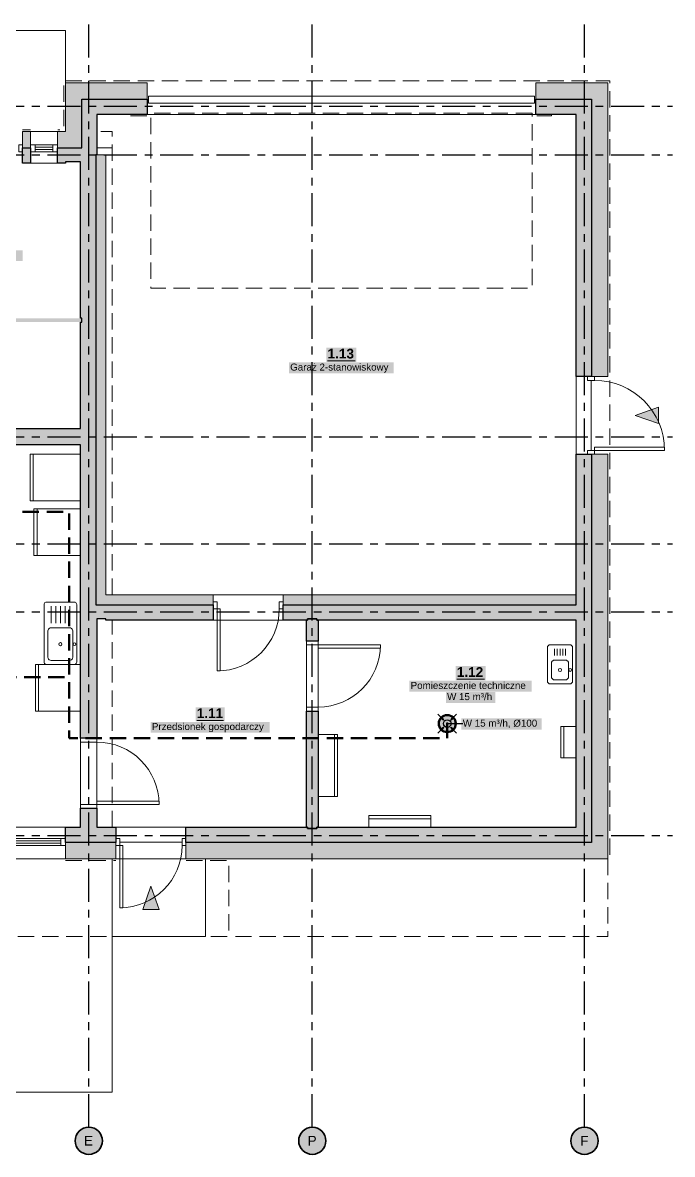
# Model space of a CAD drawing. Header units: metres. Extents: x -4.1 to 19.5, y -4.1 to 10.4.
# Drawn here: x 11.15 to 19.51, y -4.1 to 10.45 of the extents above; entities that cross this region are included whole.
import ezdxf

# ---------------------------------------------------------------- set-up
doc = ezdxf.new("R2010")
doc.units = ezdxf.units.M
doc.linetypes.add('KRESKOWA', pattern=[5.25, 4.2, -1.05])
doc.linetypes.add('PUNKTOWA', pattern=[10.5, 8.4, -1.05, 0, -1.05])
doc.layers.add('A-MASKA', color=7, linetype='Continuous', lineweight=18)
doc.layers.add('S-OPISY', color=2, linetype='Continuous', lineweight=25)
for name, color, linetype, lineweight, true_color in [('I-OSIE', 8, 'PUNKTOWA', 18, 0x7a7a7a), ('I-PODKLAD', 8, 'Continuous', 18, 0x9a9a9a), ('I-PODKLAD-SCIANY', 8, 'Continuous', 25, 0x6e6e6e), ('I-PODKLAD-WYPELN', 254, 'Continuous', 18, 0xe6e6e6), ('I-POMIESZCZENIA', 8, 'Continuous', 25, 0x4a4a4a), ('S-WENT', 3, 'Continuous', 35, 0x008a00)]:
    doc.layers.add(name, color=color, linetype=linetype, lineweight=lineweight, true_color=true_color)
doc.styles.add('PL_ARIAL', font='arial.ttf')
doc.styles.add('PL_ARIAL_B', font='arialbd.ttf')

msp = doc.modelspace()

# ---------------------------------------------------------------- hatches: boundary and pattern name
at = {"layer": 'A-MASKA', "true_color": 0xffffff}
for points in [[(10.569, 7.384), (11.151, 7.384), (11.151, 7.524), (10.569, 7.524)], [(15.056, 6.089), (15.44, 6.089), (15.44, 6.272), (15.056, 6.272)], [(14.575, 5.942), (15.921, 5.942), (15.921, 6.082), (14.575, 6.082)], [(16.718, 1.996), (17.102, 1.996), (17.102, 2.179), (16.718, 2.179)], [(16.124, 1.849), (17.696, 1.849), (17.696, 1.989), (16.124, 1.989)], [(16.593, 1.705), (17.227, 1.705), (17.227, 1.845), (16.593, 1.845)], [(13.374, 1.467), (13.748, 1.467), (13.748, 1.649), (13.374, 1.649)], [(12.797, 1.32), (14.325, 1.32), (14.325, 1.46), (12.797, 1.46)], [(16.793, 1.362), (17.823, 1.362), (17.823, 1.507), (16.793, 1.507)]]:
    msp.add_hatch(color=7, dxfattribs=at).paths.add_polyline_path(points)
at = {"layer": 'I-OSIE', "true_color": 0xffffff}
for points in [[(12.175, -3.925), (12.174, -3.902), (12.169, -3.88), (12.162, -3.858), (12.152, -3.837), (12.139, -3.818), (12.124, -3.801), (12.107, -3.786), (12.088, -3.773), (12.067, -3.763), (12.045, -3.756), (12.023, -3.751), (12, -3.75), (11.977, -3.751), (11.955, -3.756), (11.933, -3.763), (11.912, -3.773), (11.893, -3.786), (11.876, -3.801), (11.861, -3.818), (11.848, -3.837), (11.838, -3.858), (11.831, -3.88), (11.826, -3.902), (11.825, -3.925), (11.826, -3.948), (11.831, -3.97), (11.838, -3.992), (11.848, -4.013), (11.861, -4.032), (11.876, -4.049), (11.893, -4.064), (11.912, -4.077), (11.933, -4.087), (11.955, -4.094), (11.977, -4.099), (12, -4.1), (12.023, -4.099), (12.045, -4.094), (12.067, -4.087), (12.088, -4.077), (12.107, -4.064), (12.124, -4.049), (12.139, -4.032), (12.152, -4.013), (12.162, -3.992), (12.169, -3.97), (12.174, -3.948)], [(15.05, -3.925), (15.049, -3.902), (15.044, -3.88), (15.037, -3.858), (15.027, -3.837), (15.014, -3.818), (14.999, -3.801), (14.982, -3.786), (14.963, -3.773), (14.942, -3.763), (14.92, -3.756), (14.898, -3.751), (14.875, -3.75), (14.852, -3.751), (14.83, -3.756), (14.808, -3.763), (14.787, -3.773), (14.768, -3.786), (14.751, -3.801), (14.736, -3.818), (14.723, -3.837), (14.713, -3.858), (14.706, -3.88), (14.701, -3.902), (14.7, -3.925), (14.701, -3.948), (14.706, -3.97), (14.713, -3.992), (14.723, -4.013), (14.736, -4.032), (14.751, -4.049), (14.768, -4.064), (14.787, -4.077), (14.808, -4.087), (14.83, -4.094), (14.852, -4.099), (14.875, -4.1), (14.898, -4.099), (14.92, -4.094), (14.942, -4.087), (14.963, -4.077), (14.982, -4.064), (14.999, -4.049), (15.014, -4.032), (15.027, -4.013), (15.037, -3.992), (15.044, -3.97), (15.049, -3.948)], [(18.55, -3.925), (18.549, -3.902), (18.544, -3.88), (18.537, -3.858), (18.527, -3.837), (18.514, -3.818), (18.499, -3.801), (18.482, -3.786), (18.462, -3.773), (18.442, -3.763), (18.42, -3.756), (18.398, -3.751), (18.375, -3.75), (18.352, -3.751), (18.33, -3.756), (18.308, -3.763), (18.288, -3.773), (18.268, -3.786), (18.251, -3.801), (18.236, -3.818), (18.223, -3.837), (18.213, -3.858), (18.206, -3.88), (18.201, -3.902), (18.2, -3.925), (18.201, -3.948), (18.206, -3.97), (18.213, -3.992), (18.223, -4.013), (18.236, -4.032), (18.251, -4.049), (18.268, -4.064), (18.288, -4.077), (18.308, -4.087), (18.33, -4.094), (18.352, -4.099), (18.375, -4.1), (18.398, -4.099), (18.42, -4.094), (18.442, -4.087), (18.462, -4.077), (18.482, -4.064), (18.499, -4.049), (18.514, -4.032), (18.527, -4.013), (18.537, -3.992), (18.544, -3.97), (18.549, -3.948)]]:
    msp.add_hatch(color=7, dxfattribs=at).paths.add_polyline_path(points)
at = {"layer": 'I-PODKLAD-WYPELN', "true_color": 0xe4e4e4}
h = msp.add_hatch(color=7, dxfattribs=at)
h.paths.add_polyline_path([(11.895, 5.23), (11.895, 5.23), (11.895, 5.23), (11.895, 6.6), (11.895, 6.6), (11.895, 6.6), (11.05, 6.6), (11.05, 6.65), (11.895, 6.65), (11.895, 6.65), (11.895, 6.65), (11.895, 8.66), (11.895, 8.66), (11.895, 8.66), (11.7, 8.66), (11.7, 8.66), (11.7, 8.66), (11.7, 8.66), (11.7, 8.66), (11.7, 8.66), (11.7, 8.66), (11.7, 8.66), (11.7, 8.66), (11.7, 8.66), (11.7, 8.66), (11.7, 8.66), (11.7, 8.66), (11.7, 8.66), (11.7, 8.66), (11.7, 8.66), (11.7, 8.66), (11.7, 8.645), (11.7, 8.645), (11.7, 8.645), (11.6, 8.645), (11.6, 8.645), (11.6, 8.645), (11.6, 8.84), (11.6, 8.84), (11.6, 8.84), (11.6, 8.84), (11.6, 9.05), (11.7, 9.05), (11.7, 9.675), (12.75, 9.675), (12.75, 9.465), (12.75, 9.27), (12.105, 9.27), (12.105, 9.27), (12.105, 9.27), (12.105, 9.27), (12.105, 8.75), (12.105, 8.75), (12.105, 8.75), (12.22, 8.75), (12.22, 8.75), (12.22, 8.75), (12.22, 3.095), (13.6, 3.095), (13.6, 2.965), (13.6, 2.77), (12.22, 2.77), (12.22, 2.785), (12.105, 2.785), (12.105, 1.25), (12.09, 1.25), (11.895, 1.25), (11.895, 2.875), (11.895, 2.875), (11.895, 2.875), (11.895, 2.875), (11.895, 5.02), (11.895, 5.02), (11.895, 5.02), (10.4, 5.02), (10.4, 5.02), (10.4, 5.02), (10.4, 5.035), (10.4, 5.035), (10.4, 5.035), (10.4, 5.035), (10.4, 5.23), (10.4, 5.23), (10.4, 5.23), (10.4, 5.23), (10.4, 5.23), (11.895, 5.23), (11.895, 5.23)])
h.paths.add_polyline_path([(11.91, 9.285), (11.91, 9.285), (11.91, 9.285), (11.91, 9.285)], flags=0)
h.paths.add_polyline_path([(11.91, 8.84), (11.91, 8.84), (11.91, 8.84), (11.91, 8.84)], flags=0)
h.paths.add_polyline_path([(11.91, 8.75), (11.91, 8.75), (11.91, 8.75), (11.91, 8.75), (11.91, 8.75)], flags=0)
h.paths.add_polyline_path([(12.09, 2.875), (12.09, 2.875), (12.09, 2.875), (12.09, 2.875)], flags=0)
h.paths.add_polyline_path([(12.09, 2.965), (12.09, 2.965), (12.09, 2.965), (12.09, 2.965)], flags=0)
h.paths.add_polyline_path([(12.22, 2.965), (12.22, 2.965), (12.22, 2.965), (12.22, 2.965)], flags=0)
h.paths.add_polyline_path([(12.09, 8.75), (12.09, 8.75), (12.09, 8.75), (12.09, 8.75), (12.09, 8.75)], flags=0)
h.paths.add_polyline_path([(12.09, 9.285), (12.09, 9.285), (12.09, 9.285), (12.09, 9.285)], flags=0)
for points in [[(18.675, 9.675), (18.675, 5.9), (18.465, 5.9), (18.27, 5.9), (18.27, 9.27), (17.75, 9.27), (17.75, 9.465), (17.75, 9.675)], [(11.15, 8.645), (11.15, 8.84), (11.15, 8.84), (11.15, 8.84), (11.15, 8.84), (11.15, 9.05), (11.25, 9.05), (11.25, 8.84), (11.25, 8.84), (11.25, 8.84), (11.25, 8.84), (11.25, 8.645), (11.25, 8.645), (11.25, 8.645), (11.15, 8.645), (11.15, 8.645)], [(18.27, 0.105), (18.27, 2.77), (14.95, 2.77), (14.95, 2.5), (14.935, 2.5), (14.8, 2.5), (14.8, 2.77), (14.5, 2.77), (14.5, 2.965), (14.5, 3.095), (18.27, 3.095), (18.27, 4.9), (18.465, 4.9), (18.675, 4.9), (18.675, -0.3), (13.25, -0.3), (13.25, -0.09), (13.25, 0.105), (14.8, 0.105), (14.8, 1.6), (14.935, 1.6), (14.95, 1.6), (14.95, 0.105)]]:
    msp.add_hatch(color=7, dxfattribs=at).paths.add_polyline_path(points)
at = {"layer": 'I-PODKLAD-WYPELN', "true_color": 0xcfcfcf}
for points in [[(11.91, 6.6), (11.05, 6.6), (11.05, 6.65), (11.91, 6.65)], [(19.025, 5.4), (19.325, 5.295), (19.325, 5.505)], [(12.8, -0.65), (12.695, -0.95), (12.905, -0.95)]]:
    msp.add_hatch(color=7, dxfattribs=at).paths.add_polyline_path(points)
at = {"layer": 'I-PODKLAD-WYPELN', "true_color": 0xe4e4e4}
h = msp.add_hatch(color=7, dxfattribs=at)
h.paths.add_polyline_path([(12.09, 0.35), (12.105, 0.35), (12.105, 0.105), (12.35, 0.105), (12.35, -0.09), (12.35, -0.3), (12, -0.3), (12, -0.3), (12, -0.3), (12, -0.3), (11.7, -0.3), (11.7, -0.3), (11.7, -0.3), (11.7, -0.09), (11.7, -0.09), (11.7, -0.09), (11.7, -0.09), (11.7, -0.09), (11.7, 0.105), (11.7, 0.105), (11.7, 0.105), (11.895, 0.105), (11.895, 0.35)])
h.paths.add_polyline_path([(11.91, 0.105), (11.91, 0.105), (11.91, 0.105), (11.91, 0.105)], flags=0)
h.paths.add_polyline_path([(12, 0.09), (12, 0.09), (12, 0.09), (12, 0.09)], flags=0)
h.paths.add_polyline_path([(12, -0.09), (12, -0.09), (12, -0.09), (12, -0.09), (12, -0.09), (12, -0.09)], flags=0)
at = {"layer": 'S-OPISY', "true_color": 0x000000}
msp.add_hatch(color=7, dxfattribs=at).paths.add_polyline_path([(16.627, 1.438), (16.627, 1.442), (16.625, 1.446), (16.622, 1.45), (16.619, 1.453), (16.615, 1.454), (16.61, 1.455), (16.605, 1.454), (16.601, 1.453), (16.598, 1.45), (16.595, 1.446), (16.593, 1.442), (16.593, 1.438), (16.593, 1.433), (16.595, 1.429), (16.598, 1.425), (16.601, 1.422), (16.605, 1.421), (16.61, 1.42), (16.615, 1.421), (16.619, 1.422), (16.622, 1.425), (16.625, 1.429), (16.627, 1.433)])
at = {"layer": 'S-WENT', "true_color": 0xffffff}
msp.add_hatch(color=7, dxfattribs=at).paths.add_polyline_path([(16.72, 1.438), (16.718, 1.457), (16.713, 1.475), (16.705, 1.492), (16.694, 1.508), (16.681, 1.522), (16.665, 1.533), (16.648, 1.541), (16.629, 1.546), (16.61, 1.548), (16.591, 1.546), (16.572, 1.541), (16.555, 1.533), (16.539, 1.522), (16.526, 1.508), (16.515, 1.492), (16.507, 1.475), (16.502, 1.457), (16.5, 1.438), (16.502, 1.418), (16.507, 1.4), (16.515, 1.382), (16.526, 1.367), (16.539, 1.353), (16.555, 1.342), (16.572, 1.334), (16.591, 1.329), (16.61, 1.327), (16.629, 1.329), (16.648, 1.334), (16.665, 1.342), (16.681, 1.353), (16.694, 1.367), (16.705, 1.382), (16.713, 1.4), (16.718, 1.418)])
at = {"layer": 'S-WENT', "true_color": 0x000000}
for points in [[(16.563, 1.484), (16.52, 1.508), (16.539, 1.528)], [(16.657, 1.484), (16.681, 1.528), (16.7, 1.508)], [(16.563, 1.391), (16.539, 1.347), (16.52, 1.367)], [(16.657, 1.391), (16.7, 1.367), (16.681, 1.347)]]:
    msp.add_hatch(color=7, dxfattribs=at).paths.add_polyline_path(points)

# ---------------------------------------------------------------- linework, layer by layer
at = {"layer": 'I-OSIE', "linetype": 'PUNKTOWA', "lineweight": 25, "ltscale": 0.050462, "flags": 128}
for points in [[(12, -3.75), (12, 10.45)], [(14.875, -3.75), (14.875, 10.45)], [(18.375, -3.75), (18.375, 10.45)]]:
    msp.add_lwpolyline(points, dxfattribs=at)
at = {"layer": 'I-OSIE', "linetype": 'PUNKTOWA', "lineweight": 25, "ltscale": 0.050565, "flags": 128}
for points in [[(-3.75, 9.375), (19.505, 9.375)], [(-3.75, 8.75), (19.505, 8.75)], [(-3.75, 5.125), (19.505, 5.125)], [(-3.75, 3.75), (19.505, 3.75)], [(-3.75, 2.875), (19.505, 2.875)], [(-3.75, 0), (19.505, 0)]]:
    msp.add_lwpolyline(points, dxfattribs=at)
at = {"layer": 'I-OSIE', "linetype": 'Continuous', "lineweight": 35, "ltscale": 0.05}
for centre in [(12, -3.925), (14.875, -3.925), (18.375, -3.925)]:
    msp.add_circle(centre, 0.175, dxfattribs=at)
at = {"layer": 'I-PODKLAD', "lineweight": 13, "ltscale": 0.05}
for points in [[(9.4, 9.05), (9.4, 10.35), (11.7, 10.35), (11.7, 9.675)], [(12.751, 9.27), (17.75, 9.27)], [(11.6, 9.05), (11.251, 9.05)], [(11.251, 8.645), (11.6, 8.645)], [(18.27, 5.899), (18.27, 4.901)], [(12.3, -0.3), (12.3, -3.3), (-3.3, -3.3), (-3.3, 5.125), (-0.3, 5.125)], [(14.499, 3.095), (13.601, 3.095)], [(13.601, 2.77), (14.499, 2.77)], [(14.8, 2.499), (14.8, 1.601)], [(14.95, 1.601), (14.95, 2.499)], [(11.895, 1.25), (11.895, 0.35)], [(12.105, 0.35), (12.105, 1.25)], [(11.7, 0.105), (8.841, 0.105)], [(13.249, 0.105), (12.351, 0.105)], [(8.841, -0.3), (11.7, -0.3)], [(13.5, -0.3), (13.5, -1.3), (12.3, -1.3)], [(12.351, -0.3), (13.249, -0.3)]]:
    msp.add_lwpolyline(points, dxfattribs=at)
at = {"layer": 'I-PODKLAD', "linetype": 'KRESKOWA', "lineweight": 13, "ltscale": 0.05, "flags": 128}
for points in [[(10.05, 9.07), (9.4, 9.07), (9.4, 10.35), (11.7, 10.35), (11.7, 9.695), (11.68, 9.695), (11.68, 9.07), (11.601, 9.07)], [(11.7, 9.7), (18.7, 9.7), (18.7, -0.325), (18.675, -0.325)], [(12.749, 9.25), (12.5, 9.25)], [(17.95, 9.27), (17.95, 9.25), (17.75, 9.25)], [(11.249, 9.07), (11.15, 9.07)], [(12.3, 3.095), (12.3, 9.05), (12.105, 9.05)], [(12.105, 8.84), (12.3, 8.84)], [(13.251, -0.32), (13.8, -0.32), (13.8, -1.3), (-1.8, -1.3), (-1.8, 5.125), (-0.32, 5.125), (-0.32, 3.6)], [(12.3, 0.105), (12.3, 2.769)], [(11.7, -0.32), (12.35, -0.32)], [(18.675, -0.3), (18.675, -1.3), (13.8, -1.3)]]:
    msp.add_lwpolyline(points, dxfattribs=at)
at = {"layer": 'I-PODKLAD', "lineweight": 18, "ltscale": 0.05}
for points in [[(17.73, 9.505), (12.77, 9.505), (12.77, 9.415), (17.73, 9.415)], [(11.15, 8.79), (11.1, 8.79), (11.1, 8.88), (11.15, 8.88)], [(11.6, 8.79), (11.25, 8.79), (11.25, 8.88), (11.6, 8.88)], [(18.505, 5.9), (18.505, 5.85), (18.415, 5.85), (18.415, 5.9)], [(18.505, 4.9), (18.505, 4.95), (18.415, 4.95), (18.415, 4.9)], [(18.505, 4.95), (19.405, 4.95), (19.405, 4.99), (18.505, 4.99)], [(11.895, 4.3), (11.895, 4.9), (11.245, 4.9), (11.245, 4.3)], [(11.895, 3.6), (11.895, 4.2), (11.295, 4.2), (11.295, 3.6)], [(11.845, 2.97), (11.844, 2.979), (11.839, 2.988), (11.833, 2.994), (11.824, 2.999), (11.815, 3), (11.455, 3), (11.446, 2.999), (11.437, 2.994), (11.431, 2.988), (11.426, 2.979), (11.425, 2.97), (11.425, 2.23), (11.426, 2.221), (11.431, 2.212), (11.437, 2.206), (11.446, 2.201), (11.455, 2.2), (11.815, 2.2), (11.824, 2.201), (11.833, 2.206), (11.839, 2.212), (11.844, 2.221), (11.845, 2.23)], [(13.6, 2.915), (13.65, 2.915), (13.65, 3.005), (13.6, 3.005)], [(13.65, 2.915), (13.65, 2.115), (13.69, 2.115), (13.69, 2.915)], [(14.5, 2.915), (14.45, 2.915), (14.45, 3.005), (14.5, 3.005)], [(11.795, 2.63), (11.793, 2.642), (11.787, 2.654), (11.779, 2.662), (11.767, 2.668), (11.755, 2.67), (11.515, 2.67), (11.503, 2.668), (11.491, 2.662), (11.483, 2.654), (11.477, 2.642), (11.475, 2.63), (11.475, 2.29), (11.477, 2.278), (11.483, 2.266), (11.491, 2.258), (11.503, 2.252), (11.515, 2.25), (11.755, 2.25), (11.767, 2.252), (11.779, 2.258), (11.787, 2.266), (11.793, 2.278), (11.795, 2.29)], [(14.95, 2.5), (14.95, 2.45), (14.8, 2.45), (14.8, 2.5)], [(14.95, 2.45), (15.75, 2.45), (15.75, 2.41), (14.95, 2.41)], [(18.22, 2.42), (18.219, 2.429), (18.214, 2.438), (18.208, 2.444), (18.199, 2.449), (18.19, 2.45), (17.93, 2.45), (17.921, 2.449), (17.912, 2.444), (17.906, 2.438), (17.901, 2.429), (17.9, 2.42), (17.9, 1.98), (17.901, 1.971), (17.906, 1.962), (17.912, 1.956), (17.921, 1.951), (17.93, 1.95), (18.19, 1.95), (18.199, 1.951), (18.208, 1.956), (18.214, 1.962), (18.219, 1.971), (18.22, 1.98)], [(11.895, 1.6), (11.895, 2.2), (11.315, 2.2), (11.315, 1.6)], [(18.17, 2.215), (18.168, 2.227), (18.162, 2.239), (18.154, 2.247), (18.142, 2.253), (18.13, 2.255), (17.99, 2.255), (17.978, 2.253), (17.966, 2.247), (17.958, 2.239), (17.952, 2.227), (17.95, 2.215), (17.95, 2.04), (17.952, 2.028), (17.958, 2.016), (17.966, 2.008), (17.978, 2.002), (17.99, 2), (18.13, 2), (18.142, 2.002), (18.154, 2.008), (18.162, 2.016), (18.168, 2.028), (18.17, 2.04)], [(14.95, 1.6), (14.95, 1.65), (14.8, 1.65), (14.8, 1.6)], [(18.27, 1), (18.27, 1.4), (18.07, 1.4), (18.07, 1)], [(12.105, 1.25), (12.105, 1.2), (11.895, 1.2), (11.895, 1.25)], [(14.95, 1.3), (14.95, 0.5), (15.2, 0.5), (15.2, 1.3)], [(12.105, 0.4), (12.905, 0.4), (12.905, 0.44), (12.105, 0.44)], [(12.105, 0.35), (12.105, 0.4), (11.895, 0.4), (11.895, 0.35)], [(15.6, 0.105), (16.4, 0.105), (16.4, 0.255), (15.6, 0.255)], [(8.84, -0.04), (11.7, -0.04), (11.7, -0.13), (8.84, -0.13)], [(12.35, -0.13), (12.4, -0.13), (12.4, -0.04), (12.35, -0.04)], [(12.4, -0.13), (12.4, -0.93), (12.44, -0.93), (12.44, -0.13)], [(13.25, -0.13), (13.2, -0.13), (13.2, -0.04), (13.25, -0.04)]]:
    msp.add_lwpolyline(points, close=True, dxfattribs=at)
at = {"layer": 'I-PODKLAD', "linetype": 'KRESKOWA', "lineweight": 18, "ltscale": 0.05, "flags": 128}
msp.add_lwpolyline([(17.7, 9.285), (12.8, 9.285), (12.8, 7.035), (17.7, 7.035)], close=True, dxfattribs=at)
at = {"layer": 'I-PODKLAD', "lineweight": 18, "ltscale": 0.05}
for points in [[(11.31, 8.79), (11.31, 8.88)], [(11.54, 8.79), (11.54, 8.88)], [(11.54, 8.851), (11.31, 8.851)], [(11.54, 8.819), (11.31, 8.819)], [(18.46, 4.95), (18.46, 5.85)], [(11.285, 4.3), (11.285, 4.9)], [(11.335, 3.6), (11.335, 4.2)], [(11.515, 2.73), (11.515, 2.95)], [(11.575, 2.73), (11.575, 2.95)], [(11.635, 2.73), (11.635, 2.95)], [(11.695, 2.73), (11.695, 2.95)], [(11.755, 2.73), (11.755, 2.95)], [(17.99, 2.315), (17.99, 2.4)], [(18.025, 2.315), (18.025, 2.4)], [(18.06, 2.315), (18.06, 2.4)], [(18.095, 2.315), (18.095, 2.4)], [(18.13, 2.315), (18.13, 2.4)], [(11.355, 1.6), (11.355, 2.2)], [(18.11, 1), (18.11, 1.4)], [(15.16, 1.3), (15.16, 0.5)], [(15.6, 0.215), (16.4, 0.215)], [(8.9, -0.069), (11.64, -0.069)], [(8.9, -0.101), (11.64, -0.101)], [(11.64, -0.04), (11.64, -0.13)], [(12.4, -0.085), (13.2, -0.085)]]:
    msp.add_lwpolyline(points, dxfattribs=at)
at = {"layer": 'I-PODKLAD', "lineweight": 13, "ltscale": 0.05}
for points in [[(19.025, 5.4), (19.325, 5.295), (19.325, 5.505)], [(12.8, -0.65), (12.695, -0.95), (12.905, -0.95)]]:
    msp.add_lwpolyline(points, close=True, dxfattribs=at)
for centre, radius in [((11.635, 2.46), 0.02), ((11.815, 2.46), 0.018), ((18.06, 2.128), 0.02), ((18.19, 2.128), 0.018)]:
    msp.add_circle(centre, radius, dxfattribs=at)
for centre, radius, start, end in [((18.505, 4.95), 0.9, 0, 90), ((13.65, 2.915), 0.8, -90, 0), ((14.95, 2.45), 0.8, -90, 0), ((12.105, 0.4), 0.8, 0, 90), ((12.4, -0.13), 0.8, -90, 0)]:
    msp.add_arc(centre, radius, start, end, dxfattribs=at)
at = {"layer": 'I-PODKLAD-SCIANY', "lineweight": 13, "ltscale": 0.05}
for points in [[(11.6, 8.84), (11.6, 8.84), (11.6, 9.05), (11.6, 9.05), (11.6, 9.05), (11.7, 9.05), (11.7, 9.05), (11.7, 9.05), (11.7, 9.05), (11.7, 9.05), (11.7, 9.05), (11.7, 9.05), (11.7, 9.05), (11.7, 9.05), (11.7, 9.05), (11.7, 9.05), (11.7, 9.05), (11.7, 9.05), (11.7, 9.05), (11.7, 9.05), (11.7, 9.05), (11.7, 9.05), (11.7, 9.675), (11.7, 9.675), (11.7, 9.675), (12.75, 9.675), (12.75, 9.675), (12.75, 9.675), (12.75, 9.465), (12.75, 9.465), (12.75, 9.465), (11.91, 9.465), (11.91, 9.465), (11.91, 9.465), (11.91, 9.465), (11.91, 9.465), (11.91, 9.465), (11.91, 9.465), (11.91, 9.465), (11.91, 9.465), (11.91, 9.465), (11.91, 9.465), (11.91, 9.465), (11.91, 9.465), (11.91, 9.465), (11.91, 9.465), (11.91, 9.465), (11.91, 9.465), (11.91, 8.84), (11.91, 8.84), (11.91, 8.84), (11.6, 8.84)], [(17.75, 9.465), (17.75, 9.465), (17.75, 9.675), (17.75, 9.675), (17.75, 9.675), (18.675, 9.675), (18.675, 9.675), (18.675, 9.675), (18.675, 5.9), (18.675, 5.9), (18.675, 5.9), (18.465, 5.9), (18.465, 5.9), (18.465, 5.9), (18.465, 9.465), (18.465, 9.465), (18.465, 9.465), (18.465, 9.465), (18.465, 9.465), (18.465, 9.465), (18.465, 9.465), (18.465, 9.465), (18.465, 9.465), (18.465, 9.465), (18.465, 9.465), (18.465, 9.465), (18.465, 9.465), (18.465, 9.465), (18.465, 9.465), (18.465, 9.465), (18.465, 9.465), (17.75, 9.465)], [(11.15, 8.84), (11.15, 8.84), (11.15, 9.05), (11.15, 9.05), (11.15, 9.05), (11.25, 9.05), (11.25, 9.05), (11.25, 9.05), (11.25, 8.84), (11.25, 8.84), (11.25, 8.84), (11.15, 8.84)], [(12.09, 2.965), (12.09, 2.965), (12.09, 2.965), (12.09, 8.75), (12.09, 8.75), (12.09, 8.75), (12.09, 8.75), (12.09, 8.75), (12.22, 8.75), (12.22, 8.75), (12.22, 8.75), (12.22, 8.75), (12.22, 8.75), (12.22, 3.095), (12.22, 3.095), (12.22, 3.095), (12.22, 3.095), (12.22, 3.095), (12.22, 3.095), (12.22, 3.095), (12.22, 3.095), (12.22, 3.095), (12.22, 3.095), (12.22, 3.095), (12.22, 3.095), (12.22, 3.095), (12.22, 3.095), (12.22, 3.095), (12.22, 3.095), (12.22, 3.095), (13.6, 3.095), (13.6, 3.095), (13.6, 3.095), (13.6, 2.965), (13.6, 2.965), (13.6, 2.965), (12.22, 2.965), (12.22, 2.965), (12.22, 2.965), (12.22, 2.965), (12.09, 2.965)], [(13.25, -0.3), (13.25, -0.3), (13.25, -0.09), (13.25, -0.09), (13.25, -0.09), (18.465, -0.09), (18.465, -0.09), (18.465, -0.09), (18.465, -0.09), (18.465, -0.09), (18.465, -0.09), (18.465, -0.09), (18.465, -0.09), (18.465, -0.09), (18.465, -0.09), (18.465, -0.09), (18.465, -0.09), (18.465, -0.09), (18.465, -0.09), (18.465, -0.09), (18.465, -0.09), (18.465, -0.09), (18.465, 4.9), (18.465, 4.9), (18.465, 4.9), (18.675, 4.9), (18.675, 4.9), (18.675, 4.9), (18.675, -0.3), (18.675, -0.3), (18.675, -0.3), (13.25, -0.3)], [(14.5, 2.965), (14.5, 2.965), (14.5, 3.095), (14.5, 3.095), (14.5, 3.095), (18.27, 3.095), (18.27, 3.095), (18.27, 3.095), (18.27, 2.965), (18.27, 2.965), (18.27, 2.965), (14.5, 2.965)], [(11.7, -0.3), (11.7, -0.3), (11.7, -0.3), (11.7, -0.09), (11.7, -0.09), (11.7, -0.09), (11.7, -0.09), (12, -0.09), (12, -0.09), (12, -0.09), (12, -0.09), (12.35, -0.09), (12.35, -0.09), (12.35, -0.09), (12.35, -0.3), (12.35, -0.3), (12.35, -0.3), (11.7, -0.3)]]:
    msp.add_lwpolyline(points, close=True, dxfattribs=at)
at = {"layer": 'I-PODKLAD-SCIANY', "lineweight": 25, "ltscale": 0.05}
msp.add_lwpolyline([(10.4, 5.23), (11.895, 5.23), (11.895, 5.23), (11.895, 5.23), (11.895, 5.23), (11.895, 5.23), (11.895, 5.23), (11.895, 5.23), (11.895, 5.23), (11.895, 5.23), (11.895, 5.23), (11.895, 5.23), (11.895, 5.23), (11.895, 5.23), (11.895, 5.23), (11.895, 5.23), (11.895, 5.23), (11.895, 5.23), (11.895, 6.6), (11.895, 6.6), (11.895, 6.6), (11.895, 6.6), (11.91, 6.6), (11.91, 6.6), (11.91, 6.6), (11.91, 6.6), (11.91, 6.6), (11.91, 6.6), (11.91, 6.6), (11.91, 6.6), (11.91, 6.6), (11.91, 6.6), (11.91, 6.6), (11.91, 6.6), (11.91, 6.6), (11.91, 6.6), (11.91, 6.6), (11.91, 6.6), (11.91, 6.6), (11.91, 6.65), (11.91, 6.65), (11.91, 6.65), (11.91, 6.65), (11.91, 6.65), (11.91, 6.65), (11.91, 6.65), (11.91, 6.65), (11.91, 6.65), (11.91, 6.65), (11.91, 6.65), (11.91, 6.65), (11.91, 6.65), (11.91, 6.65), (11.91, 6.65), (11.91, 6.65), (11.91, 6.65), (11.895, 6.65), (11.895, 6.65), (11.895, 6.65), (11.895, 6.65), (11.895, 8.66), (11.895, 8.66), (11.895, 8.66), (11.895, 8.66), (11.895, 8.66), (11.895, 8.66), (11.895, 8.66), (11.895, 8.66), (11.895, 8.66), (11.895, 8.66), (11.895, 8.66), (11.895, 8.66), (11.895, 8.66), (11.895, 8.66), (11.895, 8.66), (11.895, 8.66), (11.895, 8.66), (11.7, 8.66), (11.7, 8.66), (11.7, 8.66), (11.7, 8.66), (11.7, 8.66), (11.7, 8.66), (11.7, 8.66), (11.7, 8.66), (11.7, 8.66), (11.7, 8.66), (11.7, 8.66), (11.7, 8.66), (11.7, 8.66), (11.7, 8.66), (11.7, 8.66), (11.7, 8.66), (11.7, 8.66), (11.7, 8.645), (11.7, 8.645), (11.7, 8.645), (11.7, 8.645), (11.7, 8.645), (11.6, 8.645), (11.6, 8.645), (11.6, 8.645), (11.6, 8.645), (11.6, 8.645), (11.6, 8.84), (11.6, 8.84), (11.6, 8.84), (11.6, 8.84), (11.6, 8.84), (11.91, 8.84), (11.91, 8.84), (11.91, 8.84), (11.91, 8.84), (11.91, 8.84), (11.91, 8.84), (11.91, 8.84), (11.91, 8.84), (11.91, 8.84), (11.91, 8.84), (11.91, 8.84), (11.91, 8.84), (11.91, 8.84), (11.91, 8.84), (11.91, 8.84), (11.91, 8.84), (11.91, 8.84), (11.91, 9.285), (11.91, 9.465), (11.91, 9.465), (11.91, 9.465), (12.75, 9.465), (12.75, 9.465), (12.75, 9.465), (12.75, 9.27), (12.75, 9.27), (12.75, 9.27), (12.105, 9.27), (12.105, 9.27), (12.105, 9.27), (12.105, 9.27), (12.105, 9.27), (12.105, 9.27), (12.105, 9.27), (12.105, 9.27), (12.105, 9.27), (12.105, 9.27), (12.105, 9.27), (12.105, 9.27), (12.105, 9.27), (12.105, 9.27), (12.105, 9.27), (12.105, 9.27), (12.105, 9.27), (12.105, 8.75), (12.105, 8.75), (12.105, 8.75), (12.105, 8.75), (12.105, 8.75), (12.09, 8.75), (12.09, 8.75), (12.09, 8.75), (12.09, 8.75), (12.09, 8.75), (12.09, 8.75), (12.09, 8.75), (12.09, 8.75), (12.09, 8.75), (12.09, 8.75), (12.09, 8.75), (12.09, 8.75), (12.09, 8.75), (12.09, 8.75), (12.09, 8.75), (12.09, 8.75), (12.09, 8.75), (12.09, 2.965), (12.09, 2.965), (12.09, 2.965), (12.09, 2.965), (12.09, 2.965), (12.09, 2.965), (12.09, 2.965), (12.09, 2.965), (12.09, 2.965), (12.09, 2.965), (12.09, 2.965), (12.09, 2.965), (12.09, 2.965), (12.09, 2.965), (12.09, 2.965), (12.09, 2.965), (12.09, 2.965), (13.6, 2.965), (13.6, 2.965), (13.6, 2.965), (13.6, 2.77), (13.6, 2.77), (13.6, 2.77), (12.22, 2.77), (12.22, 2.77), (12.22, 2.77), (12.22, 2.785), (12.22, 2.785), (12.22, 2.785), (12.22, 2.785), (12.22, 2.785), (12.22, 2.785), (12.22, 2.785), (12.22, 2.785), (12.22, 2.785), (12.22, 2.785), (12.22, 2.785), (12.22, 2.785), (12.22, 2.785), (12.22, 2.785), (12.22, 2.785), (12.22, 2.785), (12.22, 2.785), (12.105, 2.785), (12.105, 2.785), (12.105, 2.785), (12.105, 2.785), (12.105, 2.785), (12.105, 2.785), (12.105, 2.785), (12.105, 2.785), (12.105, 2.785), (12.105, 2.785), (12.105, 2.785), (12.105, 2.785), (12.105, 2.785), (12.105, 2.785), (12.105, 2.785), (12.105, 2.785), (12.105, 2.785), (12.105, 1.25), (12.105, 1.25), (12.105, 1.25), (11.895, 1.25), (11.895, 1.25), (11.895, 1.25), (11.895, 5.02), (11.895, 5.02), (11.895, 5.02), (11.895, 5.02), (11.895, 5.02), (11.895, 5.02), (11.895, 5.02), (11.895, 5.02), (11.895, 5.02), (11.895, 5.02), (11.895, 5.02), (11.895, 5.02), (11.895, 5.02), (11.895, 5.02), (11.895, 5.02), (11.895, 5.02), (11.895, 5.02), (10.4, 5.02)], dxfattribs=at)
for points in [[(17.75, 9.27), (17.75, 9.27), (17.75, 9.465), (17.75, 9.465), (17.75, 9.465), (18.465, 9.465), (18.465, 9.465), (18.465, 9.465), (18.465, 5.9), (18.465, 5.9), (18.465, 5.9), (18.27, 5.9), (18.27, 5.9), (18.27, 5.9), (18.27, 9.27), (18.27, 9.27), (18.27, 9.27), (18.27, 9.27), (18.27, 9.27), (18.27, 9.27), (18.27, 9.27), (18.27, 9.27), (18.27, 9.27), (18.27, 9.27), (18.27, 9.27), (18.27, 9.27), (18.27, 9.27), (18.27, 9.27), (18.27, 9.27), (18.27, 9.27), (18.27, 9.27), (17.75, 9.27)], [(11.15, 8.645), (11.15, 8.645), (11.15, 8.645), (11.15, 8.84), (11.15, 8.84), (11.15, 8.84), (11.15, 8.84), (11.15, 8.84), (11.25, 8.84), (11.25, 8.84), (11.25, 8.84), (11.25, 8.84), (11.25, 8.84), (11.25, 8.645), (11.25, 8.645), (11.25, 8.645), (11.25, 8.645), (11.25, 8.645), (11.15, 8.645), (11.15, 8.645)], [(13.25, -0.09), (13.25, -0.09), (13.25, 0.105), (13.25, 0.105), (13.25, 0.105), (14.815, 0.105), (14.815, 0.105), (14.815, 0.105), (14.815, 0.09), (14.815, 0.09), (14.815, 0.09), (14.815, 0.09), (14.815, 0.09), (14.815, 0.09), (14.815, 0.09), (14.815, 0.09), (14.815, 0.09), (14.815, 0.09), (14.815, 0.09), (14.815, 0.09), (14.815, 0.09), (14.815, 0.09), (14.815, 0.09), (14.815, 0.09), (14.815, 0.09), (14.935, 0.09), (14.935, 0.09), (14.935, 0.09), (14.935, 0.09), (14.935, 0.09), (14.935, 0.09), (14.935, 0.09), (14.935, 0.09), (14.935, 0.09), (14.935, 0.09), (14.935, 0.09), (14.935, 0.09), (14.935, 0.09), (14.935, 0.09), (14.935, 0.09), (14.935, 0.09), (14.935, 0.09), (14.935, 0.105), (14.935, 0.105), (14.935, 0.105), (18.27, 0.105), (18.27, 0.105), (18.27, 0.105), (18.27, 0.105), (18.27, 0.105), (18.27, 0.105), (18.27, 0.105), (18.27, 0.105), (18.27, 0.105), (18.27, 0.105), (18.27, 0.105), (18.27, 0.105), (18.27, 0.105), (18.27, 0.105), (18.27, 0.105), (18.27, 0.105), (18.27, 0.105), (18.27, 2.77), (18.27, 2.77), (18.27, 2.77), (18.27, 2.77), (18.27, 2.77), (18.27, 2.77), (18.27, 2.77), (18.27, 2.77), (18.27, 2.77), (18.27, 2.77), (18.27, 2.77), (18.27, 2.77), (18.27, 2.77), (18.27, 2.77), (18.27, 2.77), (18.27, 2.77), (18.27, 2.77), (14.935, 2.77), (14.935, 2.77), (14.935, 2.77), (14.935, 2.785), (14.935, 2.785), (14.935, 2.785), (14.935, 2.785), (14.935, 2.785), (14.935, 2.785), (14.935, 2.785), (14.935, 2.785), (14.935, 2.785), (14.935, 2.785), (14.935, 2.785), (14.935, 2.785), (14.935, 2.785), (14.935, 2.785), (14.935, 2.785), (14.935, 2.785), (14.935, 2.785), (14.815, 2.785), (14.815, 2.785), (14.815, 2.785), (14.815, 2.785), (14.815, 2.785), (14.815, 2.785), (14.815, 2.785), (14.815, 2.785), (14.815, 2.785), (14.815, 2.785), (14.815, 2.785), (14.815, 2.785), (14.815, 2.785), (14.815, 2.785), (14.815, 2.785), (14.815, 2.785), (14.815, 2.785), (14.815, 2.77), (14.815, 2.77), (14.815, 2.77), (14.5, 2.77), (14.5, 2.77), (14.5, 2.77), (14.5, 2.965), (14.5, 2.965), (14.5, 2.965), (18.27, 2.965), (18.27, 2.965), (18.27, 2.965), (18.27, 2.965), (18.27, 2.965), (18.27, 2.965), (18.27, 2.965), (18.27, 2.965), (18.27, 2.965), (18.27, 2.965), (18.27, 2.965), (18.27, 2.965), (18.27, 2.965), (18.27, 2.965), (18.27, 2.965), (18.27, 2.965), (18.27, 2.965), (18.27, 4.9), (18.27, 4.9), (18.27, 4.9), (18.465, 4.9), (18.465, 4.9), (18.465, 4.9), (18.465, -0.09), (18.465, -0.09), (18.465, -0.09), (13.25, -0.09)], [(14.8, 2.5), (14.8, 2.5), (14.8, 2.77), (14.8, 2.77), (14.8, 2.77), (14.815, 2.77), (14.815, 2.77), (14.815, 2.77), (14.815, 2.77), (14.815, 2.77), (14.815, 2.77), (14.815, 2.77), (14.815, 2.77), (14.815, 2.77), (14.815, 2.77), (14.815, 2.77), (14.815, 2.77), (14.815, 2.77), (14.815, 2.77), (14.815, 2.77), (14.815, 2.77), (14.815, 2.77), (14.815, 2.785), (14.815, 2.785), (14.815, 2.785), (14.935, 2.785), (14.935, 2.785), (14.935, 2.785), (14.935, 2.77), (14.935, 2.77), (14.935, 2.77), (14.935, 2.77), (14.935, 2.77), (14.935, 2.77), (14.935, 2.77), (14.935, 2.77), (14.935, 2.77), (14.935, 2.77), (14.935, 2.77), (14.935, 2.77), (14.935, 2.77), (14.935, 2.77), (14.935, 2.77), (14.935, 2.77), (14.935, 2.77), (14.95, 2.77), (14.95, 2.77), (14.95, 2.77), (14.95, 2.5), (14.95, 2.5), (14.95, 2.5), (14.8, 2.5)], [(14.8, 0.105), (14.8, 0.105), (14.8, 1.6), (14.8, 1.6), (14.8, 1.6), (14.95, 1.6), (14.95, 1.6), (14.95, 1.6), (14.95, 0.105), (14.95, 0.105), (14.95, 0.105), (14.935, 0.105), (14.935, 0.105), (14.935, 0.105), (14.935, 0.105), (14.935, 0.105), (14.935, 0.105), (14.935, 0.105), (14.935, 0.105), (14.935, 0.105), (14.935, 0.105), (14.935, 0.105), (14.935, 0.105), (14.935, 0.105), (14.935, 0.105), (14.935, 0.105), (14.935, 0.105), (14.935, 0.105), (14.935, 0.09), (14.935, 0.09), (14.935, 0.09), (14.815, 0.09), (14.815, 0.09), (14.815, 0.09), (14.815, 0.105), (14.815, 0.105), (14.815, 0.105), (14.815, 0.105), (14.815, 0.105), (14.815, 0.105), (14.815, 0.105), (14.815, 0.105), (14.815, 0.105), (14.815, 0.105), (14.815, 0.105), (14.815, 0.105), (14.815, 0.105), (14.815, 0.105), (14.815, 0.105), (14.815, 0.105), (14.815, 0.105), (14.8, 0.105)], [(11.7, -0.09), (11.7, -0.09), (11.7, -0.09), (11.7, 0.105), (11.7, 0.105), (11.7, 0.105), (11.7, 0.105), (11.895, 0.105), (11.895, 0.105), (11.895, 0.105), (11.895, 0.105), (11.895, 0.105), (11.895, 0.105), (11.895, 0.105), (11.895, 0.105), (11.895, 0.105), (11.895, 0.105), (11.895, 0.105), (11.895, 0.105), (11.895, 0.105), (11.895, 0.105), (11.895, 0.105), (11.895, 0.105), (11.895, 0.105), (11.895, 0.35), (11.895, 0.35), (11.895, 0.35), (12.105, 0.35), (12.105, 0.35), (12.105, 0.35), (12.105, 0.105), (12.105, 0.105), (12.105, 0.105), (12.105, 0.105), (12.105, 0.105), (12.105, 0.105), (12.105, 0.105), (12.105, 0.105), (12.105, 0.105), (12.105, 0.105), (12.105, 0.105), (12.105, 0.105), (12.105, 0.105), (12.105, 0.105), (12.105, 0.105), (12.105, 0.105), (12.105, 0.105), (12.35, 0.105), (12.35, 0.105), (12.35, 0.105), (12.35, -0.09), (12.35, -0.09), (12.35, -0.09), (12, -0.09), (12, -0.09), (12, -0.09), (12, -0.09), (11.7, -0.09)]]:
    msp.add_lwpolyline(points, close=True, dxfattribs=at)
at = {"layer": 'I-POMIESZCZENIA', "lineweight": 18, "ltscale": 0.05}
for points in [[(15.071, 6.102), (15.425, 6.102)], [(16.733, 2.009), (17.087, 2.009)], [(13.389, 1.48), (13.733, 1.48)]]:
    msp.add_lwpolyline(points, dxfattribs=at)
at = {"layer": 'S-OPISY', "lineweight": 25, "ltscale": 0.05}
msp.add_lwpolyline([(16.61, 1.438), (16.81, 1.438)], dxfattribs=at)
at = {"layer": 'S-WENT', "linetype": 'KRESKOWA', "lineweight": 50, "ltscale": 0.05, "flags": 128}
for points in [[(6.19, 4.16), (11.75, 4.16), (11.75, 1.25), (16.61, 1.25), (16.61, 1.438)], [(9.93, 2.034), (11.75, 2.034), (11.75, 2.05)]]:
    msp.add_lwpolyline(points, dxfattribs=at)
at = {"layer": 'S-WENT', "linetype": 'Continuous', "lineweight": 25, "ltscale": 0.05, "flags": 128}
for points in [[(16.489, 1.558), (16.563, 1.484)], [(16.731, 1.558), (16.657, 1.484)], [(16.489, 1.317), (16.563, 1.391)], [(16.731, 1.317), (16.657, 1.391)]]:
    msp.add_lwpolyline(points, dxfattribs=at)
at = {"layer": 'S-WENT', "lineweight": 25, "ltscale": 0.05}
for points in [[(16.563, 1.484), (16.52, 1.508), (16.539, 1.528)], [(16.657, 1.484), (16.681, 1.528), (16.7, 1.508)], [(16.563, 1.391), (16.539, 1.347), (16.52, 1.367)], [(16.657, 1.391), (16.7, 1.367), (16.681, 1.347)]]:
    msp.add_lwpolyline(points, close=True, dxfattribs=at)
at = {"layer": 'S-WENT', "linetype": 'Continuous', "lineweight": 50, "ltscale": 0.05}
msp.add_circle((16.61, 1.438), 0.11, dxfattribs=at)
at = {"layer": 'S-WENT', "linetype": 'Continuous', "lineweight": 25, "ltscale": 0.05}
msp.add_circle((16.61, 1.438), 0.0495, dxfattribs=at)

# ---------------------------------------------------------------- texts
at = {"layer": 'I-OSIE', "style": 'PL_ARIAL'}
for s, p in [('E', (11.939, -3.987)), ('P', (14.814, -3.987)), ('F', (18.32, -3.987))]:
    msp.add_text(s, height=0.125, dxfattribs=at).set_placement(p)
at = {"layer": 'I-POMIESZCZENIA'}
for s, height, style, p in [('1.13', 0.125, 'PL_ARIAL_B', (15.071, 6.132)), ('Garaż 2-stanowiskowy', 0.09, 'PL_ARIAL', (14.59, 5.977)), ('1.12', 0.125, 'PL_ARIAL_B', (16.733, 2.039)), ('Pomieszczenie techniczne', 0.09, 'PL_ARIAL', (16.139, 1.884)), ('W 15 m³/h', 0.09, 'PL_ARIAL', (16.608, 1.74)), ('1.11', 0.125, 'PL_ARIAL_B', (13.389, 1.51)), ('Przedsionek gospodarczy', 0.09, 'PL_ARIAL', (12.812, 1.355))]:
    msp.add_text(s, height=height, dxfattribs=dict(at, style=style)).set_placement(p)
at = {"layer": 'S-OPISY', "style": 'PL_ARIAL'}
msp.add_text('W 15 m³/h, Ø100', height=0.09, dxfattribs=at).set_placement((16.81, 1.399))

doc.saveas('drawing.dxf')
